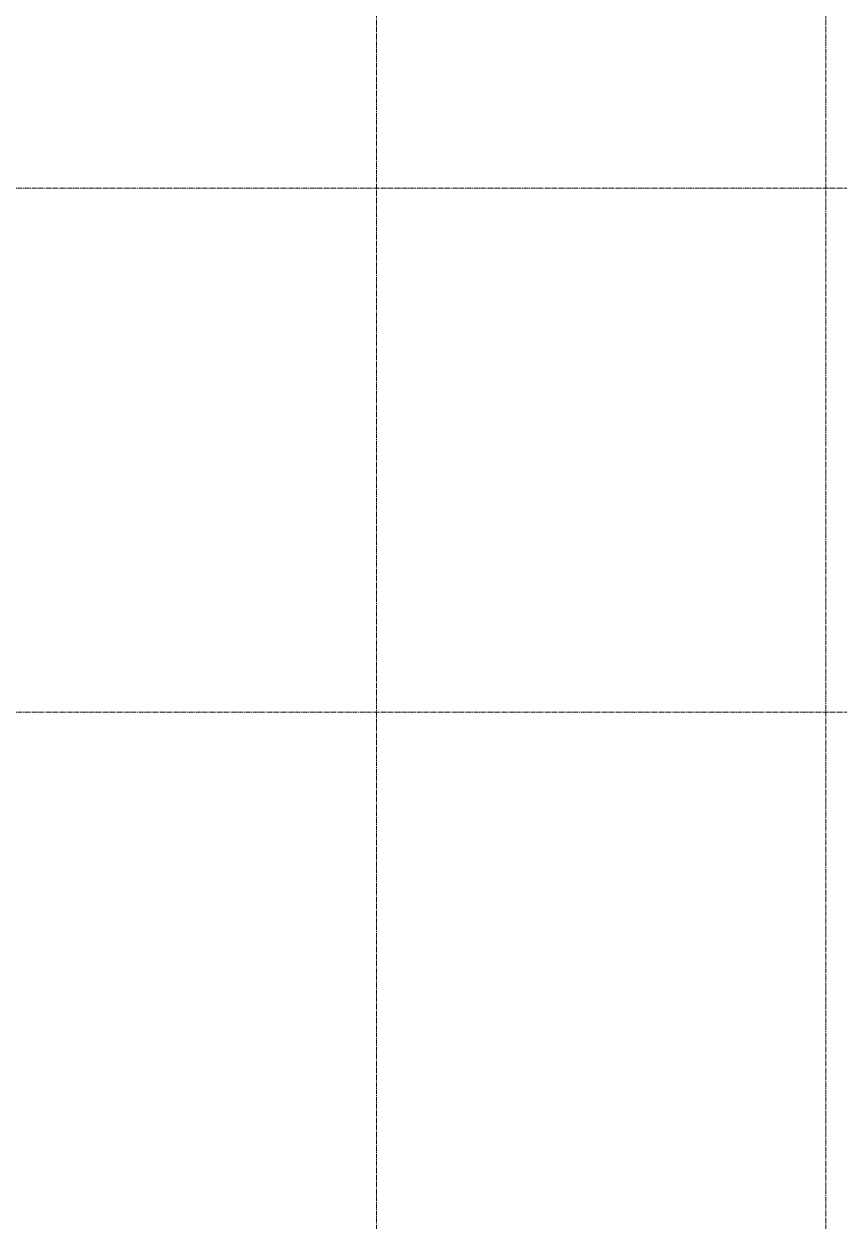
# Model space of a CAD drawing. Header units: millimetres. Extents: x 470010 to 1231400, y -134005 to 421770.
# Drawn here: x 675660 to 678927, y -22750 to -17953 of the extents above; entities that cross this region are included whole.
import ezdxf
from ezdxf.enums import TextEntityAlignment as Align

# ---------------------------------------------------------------- set-up
doc = ezdxf.new("R2010")
doc.units = ezdxf.units.MM
doc.linetypes.add('CENTER2', pattern=[28.575, 19.05, -3.175, 3.175, -3.175])
doc.layers.get('Defpoints').update_dxf_attribs({"color": 140})
doc.layers.add('РД_Оси_100', color=7, linetype='Continuous', lineweight=0, true_color=0x525252)
doc.styles.add('style1', font='ARIALN.TTF')

# ---------------------------------------------------------------- blocks, each defined once
blk = doc.blocks.new('СОШ_2200_АР_ОСИ_М100_28.05.24')
at = {"layer": 'РД_Оси_100', "color": 251, "linetype": 'CENTER2', "true_color": 0x636466}
for p, q in [((4200, -6155), (4200, 139938.679)), ((-5954.958, 75000), (119910, 75000)), ((-5954.958, 72900), (95715.503, 72900))]:
    blk.add_line(p, q, dxfattribs=at)
blk.add_lwpolyline([(5849.555, 139938.679), (6000, 139538.679), (6000, -6194.559)], dxfattribs=at)
blk = doc.blocks.new('A$C9108343f')
at = {"layer": 'РД_Оси_100'}
blk.add_blockref('СОШ_2200_АР_ОСИ_М100_28.05.24', (7155, 6755), dxfattribs=at)
at = {"layer": 'Defpoints', "color": 18, "true_color": 0x000000, "style": 'style1'}
for p in [(143949.3, 316089.1), (143975, 281639.5), (143890.4, 273244.7), (143840, 264276.8), (143967.8, 254892.4), (12252, 104178.1), (12382.6, 96023.1)]:
    blk.add_attdef('АР-ПОМЕЩЕНИЕ:НАИМЕНОВАНИЕ', text='', height=100, dxfattribs=at).set_placement(p, align=Align.MIDDLE)
at = {"layer": 'Defpoints', "color": 18, "true_color": 0x000000, "style": 'style1', "flags": 8}
for p in [(143951.3, 279099.1), (143848.3, 269251.1), (143875.3, 260094.2), (144049.7, 250824.7), (163419.3, 238153.4), (155897.5, 237966), (183037.2, 237966), (143342.9, 237876.2)]:
    blk.add_attdef('АР-ПОМЕЩЕНИЕ:НАИМЕНОВАНИЕ', text='', height=100, dxfattribs=at).set_placement(p, align=Align.MIDDLE)

msp = doc.modelspace()

# ---------------------------------------------------------------- block references
msp.add_blockref('A$C9108343f', (665718.612, -100366.242))
at = {"layer": 'РД_Оси_100'}
msp.add_blockref('СОШ_2200_АР_ОСИ_М100_28.05.24', (672873.57, -93611.242), dxfattribs=at)

doc.saveas('drawing.dxf')
